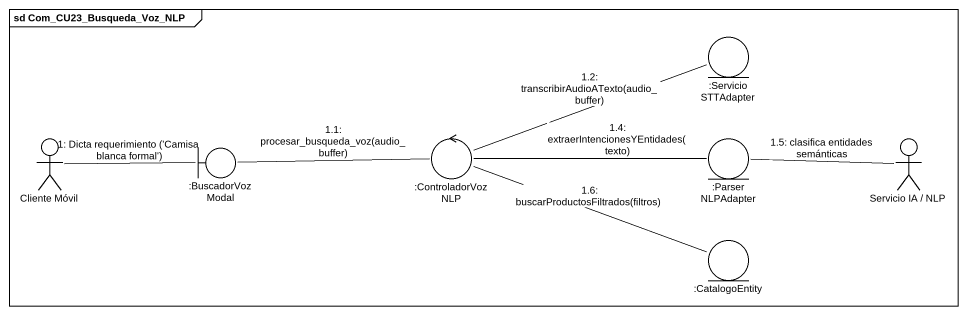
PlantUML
@startuml
mainframe sd Com_CU23_Busqueda_Voz_NLP
entity ":ServicioSTTAdapter" as ServicioSTTAdapter
actor "Cliente Móvil" as Cliente_Móvil
boundary ":BuscadorVozModal" as BuscadorVozModal
control ":ControladorVozNLP" as ControladorVozNLP
entity ":ParserNLPAdapter" as ParserNLPAdapter
actor "Servicio IA / NLP" as Servicio_IA_NLP
entity ":CatalogoEntity" as CatalogoEntity
Cliente_Móvil -right- BuscadorVozModal : 1: Dicta requerimiento ('Camisa blanca formal')
BuscadorVozModal -right- ControladorVozNLP : 1.1: procesar_busqueda_voz(audio_buffer)
ControladorVozNLP -right- ServicioSTTAdapter : 1.2: transcribirAudioATexto(audio_buffer)
ControladorVozNLP -right- ParserNLPAdapter : 1.4: extraerIntencionesYEntidades(texto)
ControladorVozNLP -right- CatalogoEntity : 1.6: buscarProductosFiltrados(filtros)
Servicio_IA_NLP -left- ParserNLPAdapter : 1.5: clasifica entidades semánticas
@enduml
